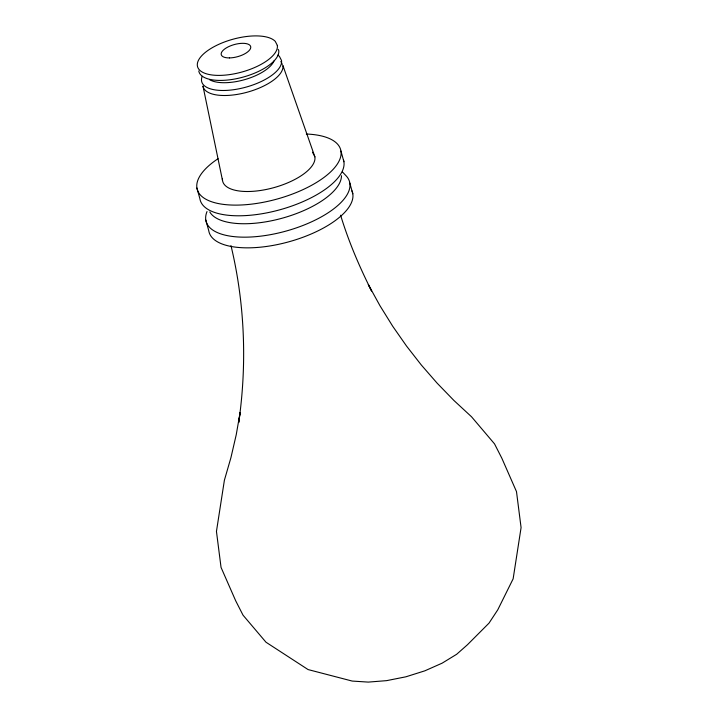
<?xml version="1.0" encoding="UTF-8"?>
<svg xmlns="http://www.w3.org/2000/svg" width="718" height="718" viewBox="0 0 718 718"><rect width="100%" height="100%" fill="white"/><g stroke="black" fill="none" stroke-linecap="round" stroke-linejoin="round"><path stroke-width="1.08" d="M240.135 412.572L238.717 422.525C247.145 363.766 244.865 303.391 230.981 245.637M240.108 412.527L236.24 434.704L230.936 457.635L224.402 480.198L216.45 531.419L221.045 567.408L235.701 600.813L243.025 615.164L265.992 642.224L308.076 669.571L352.215 681.068L368.298 682.1L386.598 680.646L405.885 676.805L424.832 670.836L442.153 663.154L456.675 654.269L467.391 644.8L488.994 623.152L497.753 609.842L513.137 578.825L521.08 527.604L516.493 491.615L501.837 458.21L494.514 443.859L471.546 416.79L453.884 400.438L437.136 383.17L421.331 365.022L406.523 346.04L392.719 326.268L379.975 305.742L368.307 284.525L371.61 290.996C359.332 266.593 348.544 241.365 340.601 215.203M342.405 171.907L346.148 175.865A74.412 30.623 -15.5 0 1 282.623 231.995A74.412 30.623 -15.5 0 1 207.017 211.55M278.18 49.354L278.719 50.422A41.303 16.999 -15.5 0 1 241.41 77.553A41.303 16.999 -15.5 0 1 198.778 70.929M280.855 61.479L282.362 64.441M312.51 152.207L313.757 154.657M314.179 155.474L314.879 156.847A47.711 19.637 -15.5 0 1 269.358 188.789A47.711 19.637 -15.5 0 1 222.463 178.441M314.879 156.847L282.901 65.5A41.303 16.999 -15.5 0 1 245.592 92.64A41.303 16.999 -15.5 0 1 202.961 86.007L222.526 180.541M340.951 151.058L343.913 161.738M349.837 183.108L352.798 193.788M196.92 188.008L199.882 198.689A74.412 30.623 -15.5 0 0 279.042 210.006A74.412 30.623 -15.5 0 0 343.446 159.8M205.806 220.058L208.767 230.738A74.412 30.623 -15.5 0 0 289.103 241.733A74.412 30.623 -15.5 0 0 351.991 190.898M202.234 76.27A41.303 16.999 -15.5 0 0 238.959 88.808A41.303 16.999 -15.5 0 0 281.51 60.474L279.455 56.453A41.303 16.999 -15.5 0 0 277.902 55.106M273.998 60.931A35.586 14.638 -15.5 0 1 245.134 79.51A35.586 14.638 -15.5 0 1 209.62 79.689M341.481 175.713A68.695 28.271 -15.5 0 1 282.093 218.227A68.695 28.271 -15.5 0 1 209.791 211.945M306.299 134.024A74.412 30.623 -15.5 0 1 327.444 174.716A74.412 30.623 -15.5 0 1 222.05 204.199A74.412 30.623 -15.5 0 1 218.057 158.705M277.327 45.396L275.272 41.375A41.303 16.999 -15.5 0 0 209.62 49.309A41.303 16.999 -15.5 0 0 222.876 75.282A41.303 16.999 -15.5 0 0 277.327 45.396M229.428 57.916A15.266 6.282 -15.5 0 0 250.735 46.832A15.266 6.282 -15.5 0 0 227.723 47.11A15.266 6.282 -15.5 0 0 229.428 57.916"/></g></svg>
